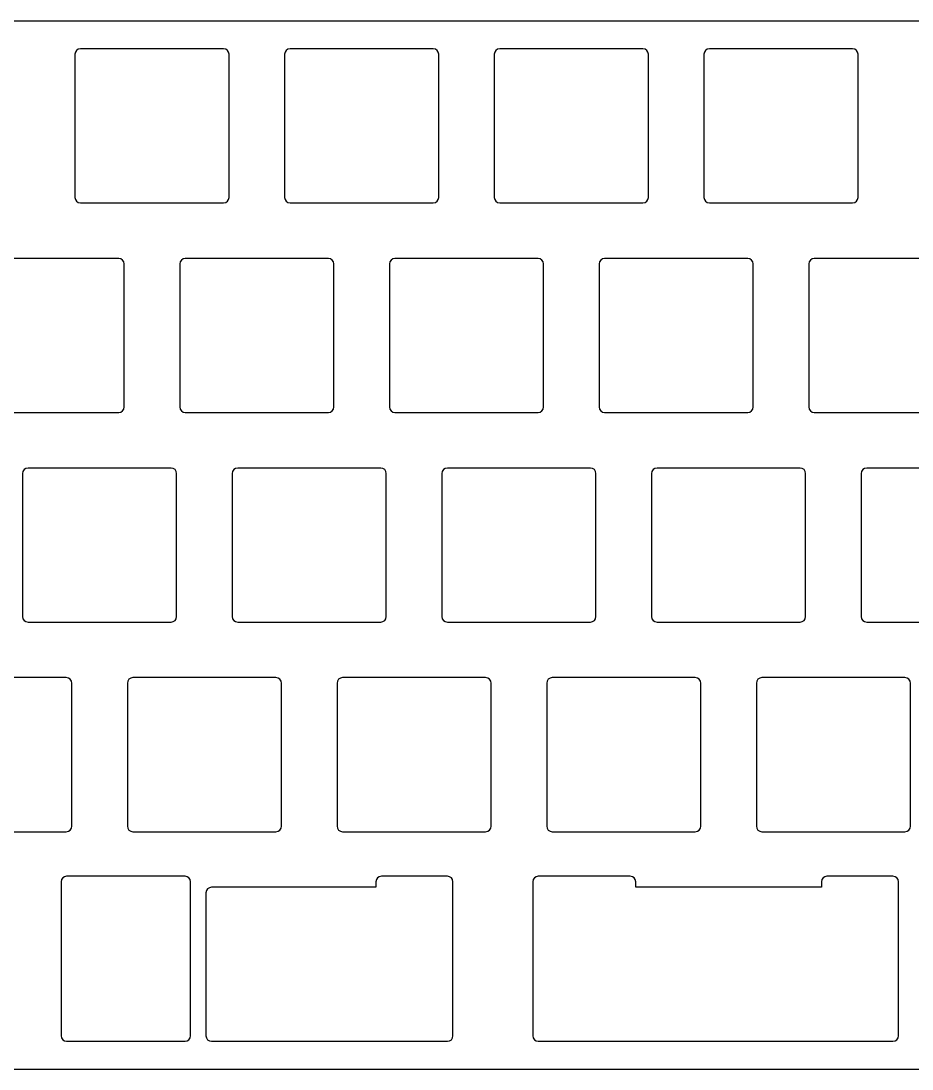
# Model space of a CAD drawing. Header units: millimetres. Extents: x 48 to 352, y -119 to -24.
# Drawn here: x 121.4 to 202.4, y -119.1 to -23.8 of the extents above; entities that cross this region are included whole.
import ezdxf

# ---------------------------------------------------------------- set-up
doc = ezdxf.new("R2010")
doc.units = ezdxf.units.MM
for name, color, linetype in [('Shape032', 7, 'CONTINUOUS'), ('Shape033', 7, 'CONTINUOUS'), ('Shape034', 7, 'CONTINUOUS'), ('Shape035', 7, 'CONTINUOUS'), ('Shape036', 7, 'CONTINUOUS'), ('Shape037', 7, 'CONTINUOUS'), ('Shape038', 7, 'CONTINUOUS'), ('Shape039', 7, 'CONTINUOUS'), ('Shape040', 7, 'CONTINUOUS'), ('Shape041', 7, 'CONTINUOUS'), ('Shape042', 7, 'CONTINUOUS'), ('Shape043', 7, 'CONTINUOUS'), ('Shape044', 7, 'CONTINUOUS'), ('Shape045', 7, 'CONTINUOUS'), ('Shape046', 7, 'CONTINUOUS'), ('Shape047', 7, 'CONTINUOUS'), ('Shape048', 7, 'CONTINUOUS'), ('Shape049', 7, 'CONTINUOUS'), ('Shape050', 7, 'CONTINUOUS'), ('Shape051', 7, 'CONTINUOUS'), ('Shape052', 7, 'CONTINUOUS'), ('Shape053', 7, 'CONTINUOUS'), ('Shape054', 7, 'CONTINUOUS'), ('Shape055', 7, 'CONTINUOUS'), ('Shape056', 7, 'CONTINUOUS'), ('Shape057', 7, 'CONTINUOUS'), ('Shape058', 7, 'CONTINUOUS'), ('Shape059', 7, 'CONTINUOUS'), ('Shape060', 7, 'CONTINUOUS'), ('Shape061', 7, 'CONTINUOUS'), ('Shape062', 7, 'CONTINUOUS'), ('Shape063', 7, 'CONTINUOUS'), ('Shape169', 7, 'CONTINUOUS'), ('Shape170', 7, 'CONTINUOUS'), ('Shape172', 7, 'CONTINUOUS'), ('Shape173', 7, 'CONTINUOUS'), ('Shape174', 7, 'CONTINUOUS'), ('Shape176', 7, 'CONTINUOUS'), ('Shape177', 7, 'CONTINUOUS'), ('Shape178', 7, 'CONTINUOUS'), ('Shape179', 7, 'CONTINUOUS'), ('Shape180', 7, 'CONTINUOUS'), ('Shape181', 7, 'CONTINUOUS'), ('Shape182', 7, 'CONTINUOUS'), ('Shape183', 7, 'CONTINUOUS'), ('Shape184', 7, 'CONTINUOUS'), ('Shape185', 7, 'CONTINUOUS'), ('Shape186', 7, 'CONTINUOUS'), ('Shape187', 7, 'CONTINUOUS'), ('Shape188', 7, 'CONTINUOUS'), ('Shape189', 7, 'CONTINUOUS'), ('Shape190', 7, 'CONTINUOUS'), ('Shape191', 7, 'CONTINUOUS'), ('Shape192', 7, 'CONTINUOUS'), ('Shape193', 7, 'CONTINUOUS'), ('Shape194', 7, 'CONTINUOUS'), ('Shape195', 7, 'CONTINUOUS'), ('Shape196', 7, 'CONTINUOUS'), ('Shape197', 7, 'CONTINUOUS'), ('Shape198', 7, 'CONTINUOUS'), ('Shape199', 7, 'CONTINUOUS'), ('Shape200', 7, 'CONTINUOUS'), ('Shape203', 7, 'CONTINUOUS'), ('Shape204', 7, 'CONTINUOUS'), ('Shape205', 7, 'CONTINUOUS'), ('Shape207', 7, 'CONTINUOUS'), ('Shape311', 7, 'CONTINUOUS'), ('Shape312', 7, 'CONTINUOUS'), ('Shape313', 7, 'CONTINUOUS'), ('Shape314', 7, 'CONTINUOUS'), ('Shape315', 7, 'CONTINUOUS'), ('Shape316', 7, 'CONTINUOUS'), ('Shape317', 7, 'CONTINUOUS'), ('Shape318', 7, 'CONTINUOUS'), ('Shape319', 7, 'CONTINUOUS'), ('Shape320', 7, 'CONTINUOUS'), ('Shape321', 7, 'CONTINUOUS'), ('Shape322', 7, 'CONTINUOUS'), ('Shape323', 7, 'CONTINUOUS'), ('Shape324', 7, 'CONTINUOUS'), ('Shape325', 7, 'CONTINUOUS'), ('Shape326', 7, 'CONTINUOUS'), ('Shape327', 7, 'CONTINUOUS'), ('Shape328', 7, 'CONTINUOUS'), ('Shape329', 7, 'CONTINUOUS'), ('Shape330', 7, 'CONTINUOUS'), ('Shape331', 7, 'CONTINUOUS'), ('Shape332', 7, 'CONTINUOUS'), ('Shape333', 7, 'CONTINUOUS'), ('Shape334', 7, 'CONTINUOUS'), ('Shape335', 7, 'CONTINUOUS'), ('Shape336', 7, 'CONTINUOUS'), ('Shape337', 7, 'CONTINUOUS'), ('Shape338', 7, 'CONTINUOUS'), ('Shape339', 7, 'CONTINUOUS'), ('Shape340', 7, 'CONTINUOUS'), ('Shape341', 7, 'CONTINUOUS'), ('Shape342', 7, 'CONTINUOUS'), ('Shape343', 7, 'CONTINUOUS'), ('Shape346', 7, 'CONTINUOUS'), ('Shape347', 7, 'CONTINUOUS'), ('Shape348', 7, 'CONTINUOUS'), ('Shape350', 7, 'CONTINUOUS'), ('Shape459', 7, 'CONTINUOUS'), ('Shape460', 7, 'CONTINUOUS'), ('Shape462', 7, 'CONTINUOUS'), ('Shape463', 7, 'CONTINUOUS'), ('Shape464', 7, 'CONTINUOUS'), ('Shape466', 7, 'CONTINUOUS'), ('Shape467', 7, 'CONTINUOUS'), ('Shape468', 7, 'CONTINUOUS'), ('Shape469', 7, 'CONTINUOUS'), ('Shape470', 7, 'CONTINUOUS'), ('Shape471', 7, 'CONTINUOUS'), ('Shape472', 7, 'CONTINUOUS'), ('Shape473', 7, 'CONTINUOUS'), ('Shape474', 7, 'CONTINUOUS'), ('Shape475', 7, 'CONTINUOUS'), ('Shape476', 7, 'CONTINUOUS'), ('Shape477', 7, 'CONTINUOUS'), ('Shape478', 7, 'CONTINUOUS'), ('Shape479', 7, 'CONTINUOUS'), ('Shape480', 7, 'CONTINUOUS'), ('Shape481', 7, 'CONTINUOUS'), ('Shape482', 7, 'CONTINUOUS'), ('Shape483', 7, 'CONTINUOUS'), ('Shape484', 7, 'CONTINUOUS'), ('Shape485', 7, 'CONTINUOUS'), ('Shape486', 7, 'CONTINUOUS'), ('Shape487', 7, 'CONTINUOUS'), ('Shape488', 7, 'CONTINUOUS'), ('Shape489', 7, 'CONTINUOUS'), ('Shape490', 7, 'CONTINUOUS'), ('Shape491', 7, 'CONTINUOUS'), ('Shape492', 7, 'CONTINUOUS'), ('Shape493', 7, 'CONTINUOUS'), ('Shape494', 7, 'CONTINUOUS'), ('Shape495', 7, 'CONTINUOUS'), ('Shape496', 7, 'CONTINUOUS'), ('Shape497', 7, 'CONTINUOUS'), ('Shape590', 7, 'CONTINUOUS'), ('Shape591', 7, 'CONTINUOUS'), ('Shape592', 7, 'CONTINUOUS'), ('Shape593', 7, 'CONTINUOUS'), ('Shape594', 7, 'CONTINUOUS'), ('Shape595', 7, 'CONTINUOUS'), ('Shape596', 7, 'CONTINUOUS'), ('Shape597', 7, 'CONTINUOUS'), ('Shape604', 7, 'CONTINUOUS'), ('Shape605', 7, 'CONTINUOUS'), ('Shape606', 7, 'CONTINUOUS'), ('Shape607', 7, 'CONTINUOUS'), ('Shape608', 7, 'CONTINUOUS'), ('Shape609', 7, 'CONTINUOUS'), ('Shape610', 7, 'CONTINUOUS'), ('Shape611', 7, 'CONTINUOUS'), ('Shape612', 7, 'CONTINUOUS'), ('Shape613', 7, 'CONTINUOUS'), ('Shape614', 7, 'CONTINUOUS'), ('Shape615', 7, 'CONTINUOUS'), ('Shape616', 7, 'CONTINUOUS'), ('Shape617', 7, 'CONTINUOUS'), ('Shape618', 7, 'CONTINUOUS'), ('Shape619', 7, 'CONTINUOUS'), ('Shape620', 7, 'CONTINUOUS'), ('Shape621', 7, 'CONTINUOUS'), ('Shape622', 7, 'CONTINUOUS'), ('Shape623', 7, 'CONTINUOUS'), ('Shape624', 7, 'CONTINUOUS'), ('Shape625', 7, 'CONTINUOUS'), ('Shape626', 7, 'CONTINUOUS'), ('Shape627', 7, 'CONTINUOUS'), ('Shape628', 7, 'CONTINUOUS'), ('Shape629', 7, 'CONTINUOUS'), ('Shape630', 7, 'CONTINUOUS'), ('Shape631', 7, 'CONTINUOUS'), ('Shape632', 7, 'CONTINUOUS'), ('Shape633', 7, 'CONTINUOUS'), ('Shape634', 7, 'CONTINUOUS'), ('Shape635', 7, 'CONTINUOUS'), ('Shape636', 7, 'CONTINUOUS'), ('Shape637', 7, 'CONTINUOUS'), ('Shape638', 7, 'CONTINUOUS'), ('Shape639', 7, 'CONTINUOUS'), ('Shape640', 7, 'CONTINUOUS'), ('Shape641', 7, 'CONTINUOUS'), ('Shape642', 7, 'CONTINUOUS'), ('Shape643', 7, 'CONTINUOUS'), ('Shape644', 7, 'CONTINUOUS'), ('Shape645', 7, 'CONTINUOUS'), ('Shape646', 7, 'CONTINUOUS'), ('Shape647', 7, 'CONTINUOUS'), ('Shape648', 7, 'CONTINUOUS'), ('Shape655', 7, 'CONTINUOUS'), ('Shape656', 7, 'CONTINUOUS'), ('Shape657', 7, 'CONTINUOUS'), ('Shape658', 7, 'CONTINUOUS'), ('Shape659', 7, 'CONTINUOUS'), ('Shape660', 7, 'CONTINUOUS'), ('Shape661', 7, 'CONTINUOUS'), ('Shape662', 7, 'CONTINUOUS'), ('Shape663', 7, 'CONTINUOUS'), ('Shape664', 7, 'CONTINUOUS'), ('Shape741', 7, 'CONTINUOUS'), ('Shape758', 7, 'CONTINUOUS')]:
    doc.layers.add(name, color=color, linetype=linetype)

msp = doc.modelspace()

# ---------------------------------------------------------------- linework, layer by layer
at = {"layer": 'Shape032'}
msp.add_arc((126.85, -39.8375), 0.5, 180, -90, dxfattribs=at)
at = {"layer": 'Shape033'}
msp.add_arc((139.85, -39.8375), 0.5, -90, 0, dxfattribs=at)
at = {"layer": 'Shape034'}
msp.add_arc((139.85, -26.8375), 0.5, 0, 90, dxfattribs=at)
at = {"layer": 'Shape035'}
msp.add_arc((126.85, -26.8375), 0.5, 90, 180, dxfattribs=at)
at = {"layer": 'Shape036'}
msp.add_line((126.85, -40.3375), (139.85, -40.3375), dxfattribs=at)
at = {"layer": 'Shape037'}
msp.add_line((139.85, -26.3375), (126.85, -26.3375), dxfattribs=at)
at = {"layer": 'Shape038'}
msp.add_line((140.35, -39.8375), (140.35, -26.8375), dxfattribs=at)
at = {"layer": 'Shape039'}
msp.add_line((126.35, -26.8375), (126.35, -39.8375), dxfattribs=at)
at = {"layer": 'Shape040'}
msp.add_arc((145.9, -39.8375), 0.5, 180, -90, dxfattribs=at)
at = {"layer": 'Shape041'}
msp.add_arc((158.9, -39.8375), 0.5, -90, 0, dxfattribs=at)
at = {"layer": 'Shape042'}
msp.add_arc((158.9, -26.8375), 0.5, 0, 90, dxfattribs=at)
at = {"layer": 'Shape043'}
msp.add_arc((145.9, -26.8375), 0.5, 90, 180, dxfattribs=at)
at = {"layer": 'Shape044'}
msp.add_line((145.9, -40.3375), (158.9, -40.3375), dxfattribs=at)
at = {"layer": 'Shape045'}
msp.add_line((158.9, -26.3375), (145.9, -26.3375), dxfattribs=at)
at = {"layer": 'Shape046'}
msp.add_line((159.4, -39.8375), (159.4, -26.8375), dxfattribs=at)
at = {"layer": 'Shape047'}
msp.add_line((145.4, -26.8375), (145.4, -39.8375), dxfattribs=at)
at = {"layer": 'Shape048'}
msp.add_arc((164.95, -39.8375), 0.5, 180, -90, dxfattribs=at)
at = {"layer": 'Shape049'}
msp.add_arc((177.95, -39.8375), 0.5, -90, 0, dxfattribs=at)
at = {"layer": 'Shape050'}
msp.add_arc((177.95, -26.8375), 0.5, 0, 90, dxfattribs=at)
at = {"layer": 'Shape051'}
msp.add_arc((164.95, -26.8375), 0.5, 90, 180, dxfattribs=at)
at = {"layer": 'Shape052'}
msp.add_line((164.95, -40.3375), (177.95, -40.3375), dxfattribs=at)
at = {"layer": 'Shape053'}
msp.add_line((177.95, -26.3375), (164.95, -26.3375), dxfattribs=at)
at = {"layer": 'Shape054'}
msp.add_line((178.45, -39.8375), (178.45, -26.8375), dxfattribs=at)
at = {"layer": 'Shape055'}
msp.add_line((164.45, -26.8375), (164.45, -39.8375), dxfattribs=at)
at = {"layer": 'Shape056'}
msp.add_arc((184, -39.8375), 0.5, 180, -90, dxfattribs=at)
at = {"layer": 'Shape057'}
msp.add_arc((197, -39.8375), 0.5, -90, 0, dxfattribs=at)
at = {"layer": 'Shape058'}
msp.add_arc((197, -26.8375), 0.5, 0, 90, dxfattribs=at)
at = {"layer": 'Shape059'}
msp.add_arc((184, -26.8375), 0.5, 90, 180, dxfattribs=at)
at = {"layer": 'Shape060'}
msp.add_line((184, -40.3375), (197, -40.3375), dxfattribs=at)
at = {"layer": 'Shape061'}
msp.add_line((197, -26.3375), (184, -26.3375), dxfattribs=at)
at = {"layer": 'Shape062'}
msp.add_line((197.5, -39.8375), (197.5, -26.8375), dxfattribs=at)
at = {"layer": 'Shape063'}
msp.add_line((183.5, -26.8375), (183.5, -39.8375), dxfattribs=at)
at = {"layer": 'Shape169'}
msp.add_arc((130.325, -58.8875), 0.5, -90, 0, dxfattribs=at)
at = {"layer": 'Shape170'}
msp.add_arc((130.325, -45.8875), 0.5, 0, 90, dxfattribs=at)
at = {"layer": 'Shape172'}
msp.add_line((117.325, -59.3875), (130.325, -59.3875), dxfattribs=at)
at = {"layer": 'Shape173'}
msp.add_line((130.325, -45.3875), (117.325, -45.3875), dxfattribs=at)
at = {"layer": 'Shape174'}
msp.add_line((130.825, -58.8875), (130.825, -45.8875), dxfattribs=at)
at = {"layer": 'Shape176'}
msp.add_arc((136.375, -58.8875), 0.5, 180, -90, dxfattribs=at)
at = {"layer": 'Shape177'}
msp.add_arc((149.375, -58.8875), 0.5, -90, 0, dxfattribs=at)
at = {"layer": 'Shape178'}
msp.add_arc((149.375, -45.8875), 0.5, 0, 90, dxfattribs=at)
at = {"layer": 'Shape179'}
msp.add_arc((136.375, -45.8875), 0.5, 90, 180, dxfattribs=at)
at = {"layer": 'Shape180'}
msp.add_line((136.375, -59.3875), (149.375, -59.3875), dxfattribs=at)
at = {"layer": 'Shape181'}
msp.add_line((149.375, -45.3875), (136.375, -45.3875), dxfattribs=at)
at = {"layer": 'Shape182'}
msp.add_line((149.875, -58.8875), (149.875, -45.8875), dxfattribs=at)
at = {"layer": 'Shape183'}
msp.add_line((135.875, -45.8875), (135.875, -58.8875), dxfattribs=at)
at = {"layer": 'Shape184'}
msp.add_arc((155.425, -58.8875), 0.5, 180, -90, dxfattribs=at)
at = {"layer": 'Shape185'}
msp.add_arc((168.425, -58.8875), 0.5, -90, 0, dxfattribs=at)
at = {"layer": 'Shape186'}
msp.add_arc((168.425, -45.8875), 0.5, 0, 90, dxfattribs=at)
at = {"layer": 'Shape187'}
msp.add_arc((155.425, -45.8875), 0.5, 90, 180, dxfattribs=at)
at = {"layer": 'Shape188'}
msp.add_line((155.425, -59.3875), (168.425, -59.3875), dxfattribs=at)
at = {"layer": 'Shape189'}
msp.add_line((168.425, -45.3875), (155.425, -45.3875), dxfattribs=at)
at = {"layer": 'Shape190'}
msp.add_line((168.925, -58.8875), (168.925, -45.8875), dxfattribs=at)
at = {"layer": 'Shape191'}
msp.add_line((154.925, -45.8875), (154.925, -58.8875), dxfattribs=at)
at = {"layer": 'Shape192'}
msp.add_arc((174.475, -58.8875), 0.5, 180, -90, dxfattribs=at)
at = {"layer": 'Shape193'}
msp.add_arc((187.475, -58.8875), 0.5, -90, 0, dxfattribs=at)
at = {"layer": 'Shape194'}
msp.add_arc((187.475, -45.8875), 0.5, 0, 90, dxfattribs=at)
at = {"layer": 'Shape195'}
msp.add_arc((174.475, -45.8875), 0.5, 90, 180, dxfattribs=at)
at = {"layer": 'Shape196'}
msp.add_line((174.475, -59.3875), (187.475, -59.3875), dxfattribs=at)
at = {"layer": 'Shape197'}
msp.add_line((187.475, -45.3875), (174.475, -45.3875), dxfattribs=at)
at = {"layer": 'Shape198'}
msp.add_line((187.975, -58.8875), (187.975, -45.8875), dxfattribs=at)
at = {"layer": 'Shape199'}
msp.add_line((173.975, -45.8875), (173.975, -58.8875), dxfattribs=at)
at = {"layer": 'Shape200'}
msp.add_arc((193.525, -58.8875), 0.5, 180, -90, dxfattribs=at)
at = {"layer": 'Shape203'}
msp.add_arc((193.525, -45.8875), 0.5, 90, 180, dxfattribs=at)
at = {"layer": 'Shape204'}
msp.add_line((193.525, -59.3875), (206.525, -59.3875), dxfattribs=at)
at = {"layer": 'Shape205'}
msp.add_line((206.525, -45.3875), (193.525, -45.3875), dxfattribs=at)
at = {"layer": 'Shape207'}
msp.add_line((193.025, -45.8875), (193.025, -58.8875), dxfattribs=at)
at = {"layer": 'Shape311'}
msp.add_arc((122.088, -77.9375), 0.5, 180, -90, dxfattribs=at)
at = {"layer": 'Shape312'}
msp.add_arc((135.088, -77.9375), 0.5, -90, 0, dxfattribs=at)
at = {"layer": 'Shape313'}
msp.add_arc((135.088, -64.9375), 0.5, 0, 90, dxfattribs=at)
at = {"layer": 'Shape314'}
msp.add_arc((122.088, -64.9375), 0.5, 90, 180, dxfattribs=at)
at = {"layer": 'Shape315'}
msp.add_line((122.088, -78.4375), (135.088, -78.4375), dxfattribs=at)
at = {"layer": 'Shape316'}
msp.add_line((135.088, -64.4375), (122.088, -64.4375), dxfattribs=at)
at = {"layer": 'Shape317'}
msp.add_line((135.588, -77.9375), (135.588, -64.9375), dxfattribs=at)
at = {"layer": 'Shape318'}
msp.add_line((121.588, -64.9375), (121.588, -77.9375), dxfattribs=at)
at = {"layer": 'Shape319'}
msp.add_arc((141.137, -77.9375), 0.5, 180, -90, dxfattribs=at)
at = {"layer": 'Shape320'}
msp.add_arc((154.137, -77.9375), 0.5, -90, 0, dxfattribs=at)
at = {"layer": 'Shape321'}
msp.add_arc((154.137, -64.9375), 0.5, 0, 90, dxfattribs=at)
at = {"layer": 'Shape322'}
msp.add_arc((141.137, -64.9375), 0.5, 90, 180, dxfattribs=at)
at = {"layer": 'Shape323'}
msp.add_line((141.137, -78.4375), (154.137, -78.4375), dxfattribs=at)
at = {"layer": 'Shape324'}
msp.add_line((154.137, -64.4375), (141.137, -64.4375), dxfattribs=at)
at = {"layer": 'Shape325'}
msp.add_line((154.637, -77.9375), (154.637, -64.9375), dxfattribs=at)
at = {"layer": 'Shape326'}
msp.add_line((140.637, -64.9375), (140.637, -77.9375), dxfattribs=at)
at = {"layer": 'Shape327'}
msp.add_arc((160.188, -77.9375), 0.5, 180, -90, dxfattribs=at)
at = {"layer": 'Shape328'}
msp.add_arc((173.188, -77.9375), 0.5, -90, 0, dxfattribs=at)
at = {"layer": 'Shape329'}
msp.add_arc((173.188, -64.9375), 0.5, 0, 90, dxfattribs=at)
at = {"layer": 'Shape330'}
msp.add_arc((160.188, -64.9375), 0.5, 90, 180, dxfattribs=at)
at = {"layer": 'Shape331'}
msp.add_line((160.188, -78.4375), (173.188, -78.4375), dxfattribs=at)
at = {"layer": 'Shape332'}
msp.add_line((173.188, -64.4375), (160.188, -64.4375), dxfattribs=at)
at = {"layer": 'Shape333'}
msp.add_line((173.688, -77.9375), (173.688, -64.9375), dxfattribs=at)
at = {"layer": 'Shape334'}
msp.add_line((159.688, -64.9375), (159.688, -77.9375), dxfattribs=at)
at = {"layer": 'Shape335'}
msp.add_arc((179.238, -77.9375), 0.5, 180, -90, dxfattribs=at)
at = {"layer": 'Shape336'}
msp.add_arc((192.238, -77.9375), 0.5, -90, 0, dxfattribs=at)
at = {"layer": 'Shape337'}
msp.add_arc((192.238, -64.9375), 0.5, 0, 90, dxfattribs=at)
at = {"layer": 'Shape338'}
msp.add_arc((179.238, -64.9375), 0.5, 90, 180, dxfattribs=at)
at = {"layer": 'Shape339'}
msp.add_line((179.238, -78.4375), (192.238, -78.4375), dxfattribs=at)
at = {"layer": 'Shape340'}
msp.add_line((192.238, -64.4375), (179.238, -64.4375), dxfattribs=at)
at = {"layer": 'Shape341'}
msp.add_line((192.738, -77.9375), (192.738, -64.9375), dxfattribs=at)
at = {"layer": 'Shape342'}
msp.add_line((178.738, -64.9375), (178.738, -77.9375), dxfattribs=at)
at = {"layer": 'Shape343'}
msp.add_arc((198.287, -77.9375), 0.5, 180, -90, dxfattribs=at)
at = {"layer": 'Shape346'}
msp.add_arc((198.287, -64.9375), 0.5, 90, 180, dxfattribs=at)
at = {"layer": 'Shape347'}
msp.add_line((198.287, -78.4375), (211.287, -78.4375), dxfattribs=at)
at = {"layer": 'Shape348'}
msp.add_line((211.287, -64.4375), (198.287, -64.4375), dxfattribs=at)
at = {"layer": 'Shape350'}
msp.add_line((197.787, -64.9375), (197.787, -77.9375), dxfattribs=at)
at = {"layer": 'Shape459'}
msp.add_arc((125.562, -96.9875), 0.5, -90, 0, dxfattribs=at)
at = {"layer": 'Shape460'}
msp.add_arc((125.562, -83.9875), 0.5, 0, 90, dxfattribs=at)
at = {"layer": 'Shape462'}
msp.add_line((112.562, -97.4875), (125.562, -97.4875), dxfattribs=at)
at = {"layer": 'Shape463'}
msp.add_line((125.562, -83.4875), (112.562, -83.4875), dxfattribs=at)
at = {"layer": 'Shape464'}
msp.add_line((126.062, -96.9875), (126.062, -83.9875), dxfattribs=at)
at = {"layer": 'Shape466'}
msp.add_arc((131.613, -96.9875), 0.5, 180, -90, dxfattribs=at)
at = {"layer": 'Shape467'}
msp.add_arc((144.613, -96.9875), 0.5, -90, 0, dxfattribs=at)
at = {"layer": 'Shape468'}
msp.add_arc((144.613, -83.9875), 0.5, 0, 90, dxfattribs=at)
at = {"layer": 'Shape469'}
msp.add_arc((131.613, -83.9875), 0.5, 90, 180, dxfattribs=at)
at = {"layer": 'Shape470'}
msp.add_line((131.613, -97.4875), (144.613, -97.4875), dxfattribs=at)
at = {"layer": 'Shape471'}
msp.add_line((144.613, -83.4875), (131.613, -83.4875), dxfattribs=at)
at = {"layer": 'Shape472'}
msp.add_line((145.113, -96.9875), (145.113, -83.9875), dxfattribs=at)
at = {"layer": 'Shape473'}
msp.add_line((131.113, -83.9875), (131.113, -96.9875), dxfattribs=at)
at = {"layer": 'Shape474'}
msp.add_arc((150.662, -96.9875), 0.5, 180, -90, dxfattribs=at)
at = {"layer": 'Shape475'}
msp.add_arc((163.662, -96.9875), 0.5, -90, 0, dxfattribs=at)
at = {"layer": 'Shape476'}
msp.add_arc((163.662, -83.9875), 0.5, 0, 90, dxfattribs=at)
at = {"layer": 'Shape477'}
msp.add_arc((150.662, -83.9875), 0.5, 90, 180, dxfattribs=at)
at = {"layer": 'Shape478'}
msp.add_line((150.662, -97.4875), (163.662, -97.4875), dxfattribs=at)
at = {"layer": 'Shape479'}
msp.add_line((163.662, -83.4875), (150.662, -83.4875), dxfattribs=at)
at = {"layer": 'Shape480'}
msp.add_line((164.162, -96.9875), (164.162, -83.9875), dxfattribs=at)
at = {"layer": 'Shape481'}
msp.add_line((150.162, -83.9875), (150.162, -96.9875), dxfattribs=at)
at = {"layer": 'Shape482'}
msp.add_arc((169.713, -96.9875), 0.5, 180, -90, dxfattribs=at)
at = {"layer": 'Shape483'}
msp.add_arc((182.713, -96.9875), 0.5, -90, 0, dxfattribs=at)
at = {"layer": 'Shape484'}
msp.add_arc((182.713, -83.9875), 0.5, 0, 90, dxfattribs=at)
at = {"layer": 'Shape485'}
msp.add_arc((169.713, -83.9875), 0.5, 90, 180, dxfattribs=at)
at = {"layer": 'Shape486'}
msp.add_line((169.713, -97.4875), (182.713, -97.4875), dxfattribs=at)
at = {"layer": 'Shape487'}
msp.add_line((182.713, -83.4875), (169.713, -83.4875), dxfattribs=at)
at = {"layer": 'Shape488'}
msp.add_line((183.213, -96.9875), (183.213, -83.9875), dxfattribs=at)
at = {"layer": 'Shape489'}
msp.add_line((169.213, -83.9875), (169.213, -96.9875), dxfattribs=at)
at = {"layer": 'Shape490'}
msp.add_arc((188.762, -96.9875), 0.5, 180, -90, dxfattribs=at)
at = {"layer": 'Shape491'}
msp.add_arc((201.762, -96.9875), 0.5, -90, 0, dxfattribs=at)
at = {"layer": 'Shape492'}
msp.add_arc((201.762, -83.9875), 0.5, 0, 90, dxfattribs=at)
at = {"layer": 'Shape493'}
msp.add_arc((188.762, -83.9875), 0.5, 90, 180, dxfattribs=at)
at = {"layer": 'Shape494'}
msp.add_line((188.762, -97.4875), (201.762, -97.4875), dxfattribs=at)
at = {"layer": 'Shape495'}
msp.add_line((201.762, -83.4875), (188.762, -83.4875), dxfattribs=at)
at = {"layer": 'Shape496'}
msp.add_line((202.262, -96.9875), (202.262, -83.9875), dxfattribs=at)
at = {"layer": 'Shape497'}
msp.add_line((188.262, -83.9875), (188.262, -96.9875), dxfattribs=at)
at = {"layer": 'Shape590'}
msp.add_line((172.094, -116.537), (174.45, -116.537), dxfattribs=at)
at = {"layer": 'Shape591'}
msp.add_line((174.45, -116.537), (176.799, -116.537), dxfattribs=at)
at = {"layer": 'Shape592'}
msp.add_line((179.238, -116.537), (184, -116.537), dxfattribs=at)
at = {"layer": 'Shape593'}
msp.add_line((176.799, -116.537), (179.238, -116.537), dxfattribs=at)
at = {"layer": 'Shape594'}
msp.add_line((184, -116.537), (185.094, -116.537), dxfattribs=at)
at = {"layer": 'Shape595'}
msp.add_line((185.094, -102.537), (184, -102.537), dxfattribs=at)
at = {"layer": 'Shape596'}
msp.add_line((184, -102.537), (179.238, -102.537), dxfattribs=at)
at = {"layer": 'Shape597'}
msp.add_line((179.238, -102.537), (177.299, -102.537), dxfattribs=at)
at = {"layer": 'Shape604'}
msp.add_arc((125.594, -102.037), 0.5, 90, 180, dxfattribs=at)
at = {"layer": 'Shape605'}
msp.add_arc((125.594, -116.037), 0.5, 180, -90, dxfattribs=at)
at = {"layer": 'Shape606'}
msp.add_line((131.594, -101.537), (130.35, -101.537), dxfattribs=at)
at = {"layer": 'Shape607'}
msp.add_line((130.35, -101.537), (130.318, -101.537), dxfattribs=at)
at = {"layer": 'Shape608'}
msp.add_line((130.318, -101.537), (125.594, -101.537), dxfattribs=at)
at = {"layer": 'Shape609'}
msp.add_line((125.594, -116.537), (130.318, -116.537), dxfattribs=at)
at = {"layer": 'Shape610'}
msp.add_line((130.318, -116.537), (130.35, -116.537), dxfattribs=at)
at = {"layer": 'Shape611'}
msp.add_line((130.35, -116.537), (131.594, -116.537), dxfattribs=at)
at = {"layer": 'Shape612'}
msp.add_line((125.094, -102.037), (125.094, -116.037), dxfattribs=at)
at = {"layer": 'Shape613'}
msp.add_arc((138.756, -116.037), 0.5, 180, -90, dxfattribs=at)
at = {"layer": 'Shape614'}
msp.add_arc((138.756, -103.037), 0.5, 90, 180, dxfattribs=at)
at = {"layer": 'Shape615'}
msp.add_line((138.756, -116.537), (145.9, -116.537), dxfattribs=at)
at = {"layer": 'Shape616'}
msp.add_line((145.9, -116.537), (151.756, -116.537), dxfattribs=at)
at = {"layer": 'Shape617'}
msp.add_line((151.756, -102.537), (145.9, -102.537), dxfattribs=at)
at = {"layer": 'Shape618'}
msp.add_line((145.9, -102.537), (138.756, -102.537), dxfattribs=at)
at = {"layer": 'Shape619'}
msp.add_line((138.256, -103.037), (138.256, -116.037), dxfattribs=at)
at = {"layer": 'Shape620'}
msp.add_arc((160.194, -102.037), 0.5, 0, 90, dxfattribs=at)
at = {"layer": 'Shape621'}
msp.add_arc((154.194, -102.037), 0.5, 90, 180, dxfattribs=at)
at = {"layer": 'Shape622'}
msp.add_arc((160.194, -116.037), 0.5, -90, 0, dxfattribs=at)
at = {"layer": 'Shape623'}
msp.add_line((160.194, -101.537), (154.194, -101.537), dxfattribs=at)
at = {"layer": 'Shape624'}
msp.add_line((154.194, -116.537), (158.9, -116.537), dxfattribs=at)
at = {"layer": 'Shape625'}
msp.add_line((158.9, -116.537), (160.194, -116.537), dxfattribs=at)
at = {"layer": 'Shape626'}
msp.add_line((153.694, -102.037), (153.694, -102.537), dxfattribs=at)
at = {"layer": 'Shape627'}
msp.add_line((160.694, -116.037), (160.694, -102.037), dxfattribs=at)
at = {"layer": 'Shape628'}
msp.add_line((136.318, -101.537), (131.594, -101.537), dxfattribs=at)
at = {"layer": 'Shape629'}
msp.add_line((131.594, -116.537), (136.318, -116.537), dxfattribs=at)
at = {"layer": 'Shape630'}
msp.add_line((151.756, -116.537), (154.194, -116.537), dxfattribs=at)
at = {"layer": 'Shape631'}
msp.add_line((153.694, -102.537), (151.756, -102.537), dxfattribs=at)
at = {"layer": 'Shape632'}
msp.add_arc((168.45, -102.037), 0.5, 90, 180, dxfattribs=at)
at = {"layer": 'Shape633'}
msp.add_arc((168.45, -116.037), 0.5, 180, -90, dxfattribs=at)
at = {"layer": 'Shape634'}
msp.add_line((174.45, -101.537), (170.799, -101.537), dxfattribs=at)
at = {"layer": 'Shape635'}
msp.add_line((170.799, -101.537), (168.45, -101.537), dxfattribs=at)
at = {"layer": 'Shape636'}
msp.add_line((168.45, -116.537), (170.799, -116.537), dxfattribs=at)
at = {"layer": 'Shape637'}
msp.add_line((170.799, -116.537), (172.094, -116.537), dxfattribs=at)
at = {"layer": 'Shape638'}
msp.add_line((167.95, -102.037), (167.95, -116.037), dxfattribs=at)
at = {"layer": 'Shape639'}
msp.add_arc((136.35, -102.037), 0.5, 0, 90, dxfattribs=at)
at = {"layer": 'Shape640'}
msp.add_arc((136.35, -116.037), 0.5, -90, 0, dxfattribs=at)
at = {"layer": 'Shape641'}
msp.add_line((136.35, -101.537), (136.318, -101.537), dxfattribs=at)
at = {"layer": 'Shape642'}
msp.add_line((136.318, -116.537), (136.35, -116.537), dxfattribs=at)
at = {"layer": 'Shape643'}
msp.add_line((136.85, -116.037), (136.85, -102.037), dxfattribs=at)
at = {"layer": 'Shape644'}
msp.add_line((185.094, -116.537), (192.238, -116.537), dxfattribs=at)
at = {"layer": 'Shape645'}
msp.add_line((192.238, -116.537), (194.675, -116.537), dxfattribs=at)
at = {"layer": 'Shape646'}
msp.add_line((194.675, -116.537), (197, -116.537), dxfattribs=at)
at = {"layer": 'Shape647'}
msp.add_line((192.238, -102.537), (185.094, -102.537), dxfattribs=at)
at = {"layer": 'Shape648'}
msp.add_line((194.175, -102.537), (192.238, -102.537), dxfattribs=at)
at = {"layer": 'Shape655'}
msp.add_arc((200.675, -102.037), 0.5, 0, 90, dxfattribs=at)
at = {"layer": 'Shape656'}
msp.add_arc((194.675, -102.037), 0.5, 90, 180, dxfattribs=at)
at = {"layer": 'Shape657'}
msp.add_arc((200.675, -116.037), 0.5, -90, 0, dxfattribs=at)
at = {"layer": 'Shape658'}
msp.add_line((200.675, -101.537), (194.675, -101.537), dxfattribs=at)
at = {"layer": 'Shape659'}
msp.add_line((197, -116.537), (200.675, -116.537), dxfattribs=at)
at = {"layer": 'Shape660'}
msp.add_line((194.175, -102.037), (194.175, -102.537), dxfattribs=at)
at = {"layer": 'Shape661'}
msp.add_line((201.175, -116.037), (201.175, -102.037), dxfattribs=at)
at = {"layer": 'Shape662'}
msp.add_arc((176.799, -102.037), 0.5, 0, 90, dxfattribs=at)
at = {"layer": 'Shape663'}
msp.add_line((176.799, -101.537), (174.45, -101.537), dxfattribs=at)
at = {"layer": 'Shape664'}
msp.add_line((177.299, -102.537), (177.299, -102.037), dxfattribs=at)
at = {"layer": 'Shape741'}
msp.add_line((49.8656, -119.058), (283.491, -119.058), dxfattribs=at)
at = {"layer": 'Shape758'}
msp.add_line((96.2156, -23.8079), (303.816, -23.8079), dxfattribs=at)

doc.saveas('drawing.dxf')
